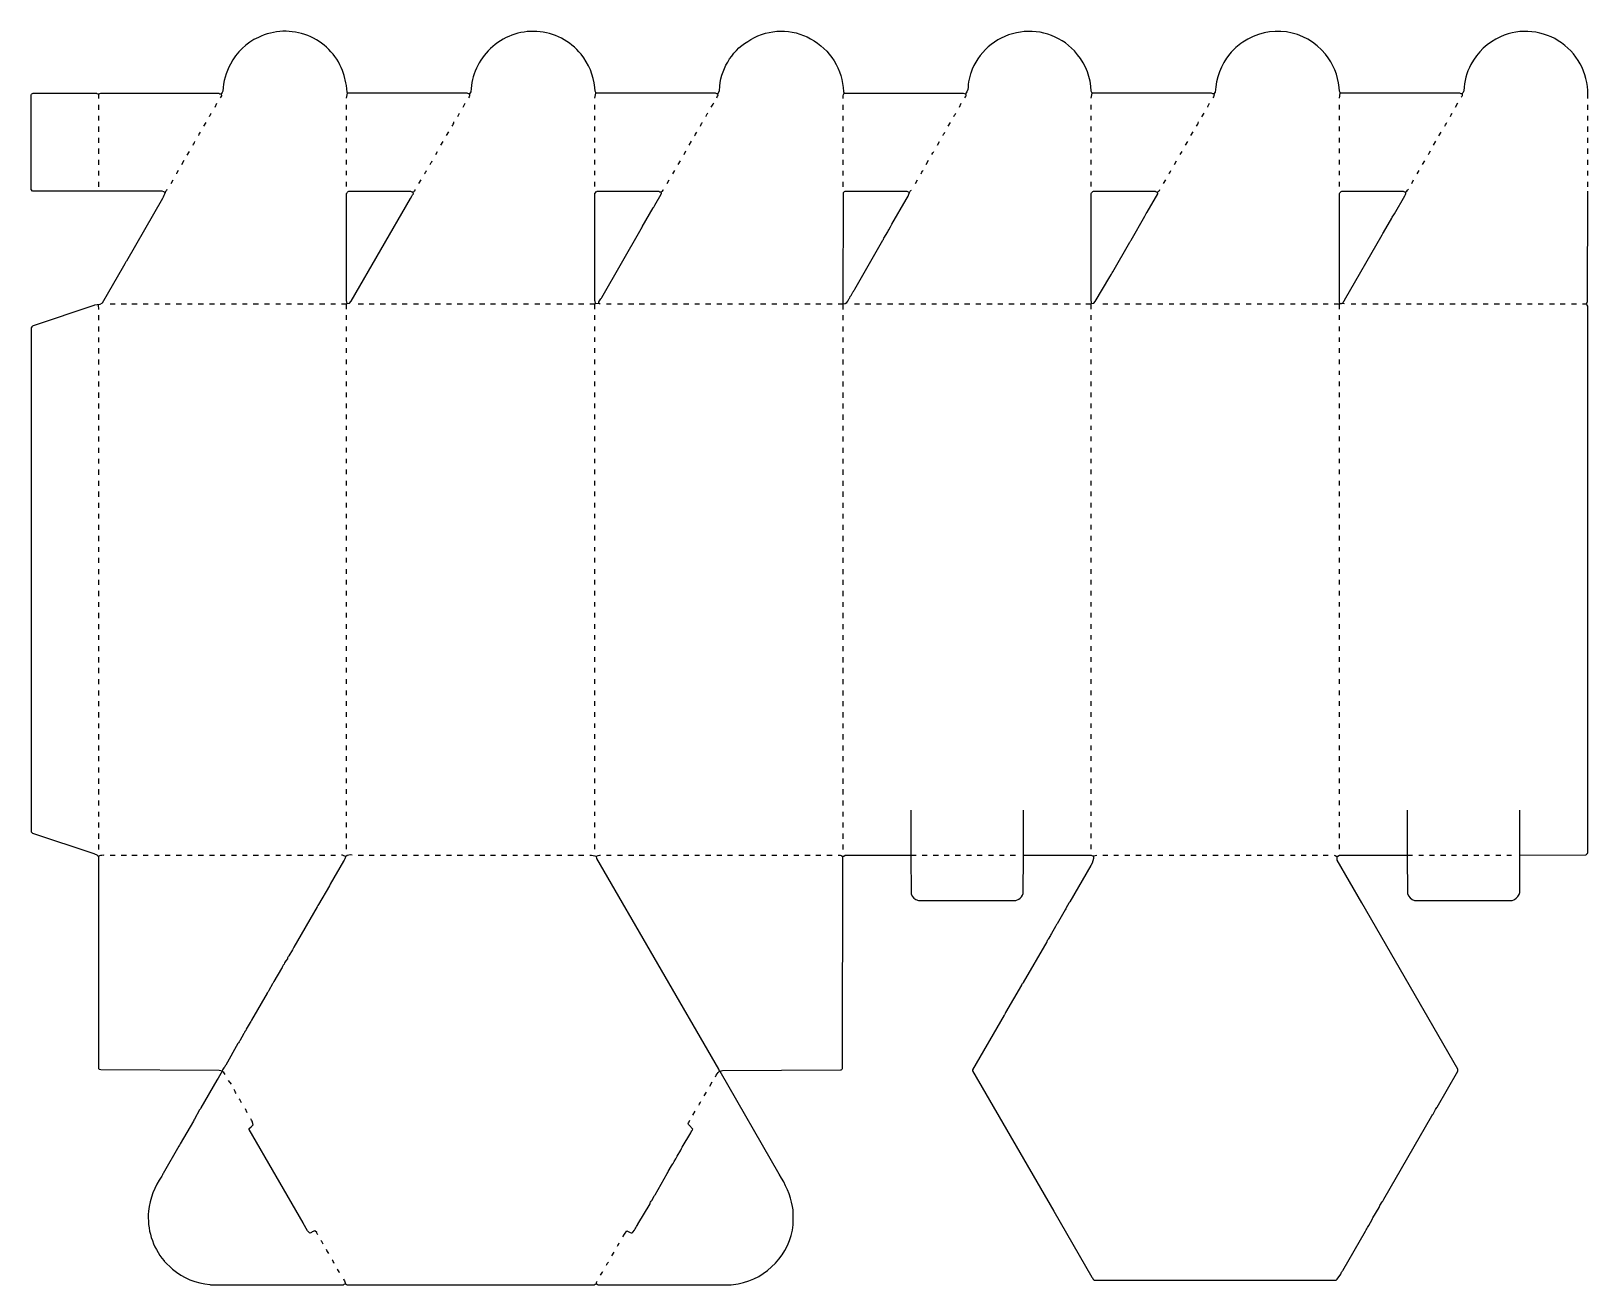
# Model space of a CAD drawing. Extents: x 385 to 3720, y 315 to 3002.
import ezdxf

# ---------------------------------------------------------------- set-up
doc = ezdxf.new("R2010")
doc.units = 0
doc.layers.get('0').update_dxf_attribs({"linetype": 'CONTINUOUS'})

msp = doc.modelspace()

# ---------------------------------------------------------------- linework, layer by layer
at = {"color": 7, "linetype": 'CONTINUOUS'}
for points in [[(1061, 2858), (1063, 2869), (1062.2, 2871.1), (1060.42, 2885.06), (1059.58, 2890.94), (1055.7, 2906.9), (1052.2, 2917.1, 0.438697), (871.9, 2988.2, 0.168702), (812, 2931, 0.1168), (795.615385, 2873.076923, -0.12466), (792, 2867), (793, 2863), (791.2, 2860.9), (790, 2859)], [(1593, 2858), (1595, 2869), (1594.8, 2869.9), (1593.439024, 2873.04878), (1592.560976, 2880.95122, 0.147086), (1563.243902, 2952.195122, 0.439493), (1368.9, 2964.2, 0.195349), (1327.2, 2871.9), (1324, 2867, -0.254645), (1322, 2859)], [(1854, 2859), (1854.8, 2861.1, -0.118981), (1857, 2864), (1856, 2867), (1859.54918, 2874.040984), (1860.45082, 2883.959016, -0.245918), (1927.1, 2983.8, -0.268326), (2055.1, 2985.2, -0.264549), (2125.384615, 2872.076923), (2127, 2869)], [(2656, 2858), (2658, 2869), (2657.8, 2869.9), (2656.455172, 2873.037931), (2655.544828, 2883.962069, 0.162965), (2620.248276, 2959.22069, 0.56501), (2398.3, 2911.9), (2397.7, 2910.1), (2393.42, 2892.94), (2392.58, 2887.06, -0.198724), (2387, 2867, -0.346268), (2385, 2859)], [(3188, 2858), (3190, 2869), (3189.8, 2869.9), (3188.439024, 2873.04878), (3187.560976, 2880.95122, 0.146979), (3158.245902, 2952.204918, 0.392074), (2981, 2978, 0.064153), (2953, 2953, 0.155307), (2922, 2871), (2919, 2867, -0.302746), (2917, 2859)], [(3720, 2857, 0.567101), (3533.1, 2989.8, 0.168111), (3469.8, 2930.1, 0.114965), (3454.554455, 2874.044554, -0.068638), (3451, 2867, -0.213891), (3449, 2860)], [(672, 2656), (669.1, 2657.2), (665.998214, 2658.501799), (388, 2659), (385, 2662), (385, 2865, -0.166667), (389, 2869), (525, 2869), (526.1, 2868.2, 0.357603), (534, 2869), (787, 2869, 0.165541), (792, 2867)], [(2125, 2857, -0.14267), (2127, 2869), (2381.998055, 2868.501961), (2387, 2867)], [(1842, 2839), (1846, 2845, -0.212214), (1848, 2848)], [(2906, 2839, -0.082763), (2907.2, 2841.9), (2910, 2847)], [(767, 2819, 0.074103), (771, 2826)], [(1287, 2798, 0.099319), (1291, 2807)], [(1819, 2798, -0.133925), (1823, 2805), (1823, 2806)], [(1831, 2819, -0.129316), (1833.8, 2824.1), (1835, 2826)], [(2362, 2819), (2363, 2821, 0.15463), (2366, 2826)], [(2882, 2798, 0.099319), (2886, 2807)], [(3414, 2798, -0.129316), (3416.8, 2803.1), (3418, 2806)], [(3426, 2819, -0.067402), (3430, 2826)], [(744, 2778, -0.129316), (746.8, 2783.1), (748, 2785)], [(1806, 2777, 0.065914), (1811, 2785)], [(2339, 2778, -0.129316), (2341.8, 2783.1), (2343, 2785)], [(732, 2757, -0.129316), (734.8, 2762.1), (736, 2765)], [(2315, 2737), (2317, 2741, 0.184026), (2319, 2744)], [(3379, 2737, -0.082763), (3380.2, 2739.9), (3383, 2745)], [(697, 2696, -0.082763), (698.2, 2698.9), (701, 2704)], [(1228, 2696, 0.074103), (1232, 2703)], [(1240, 2716), (1242, 2720, 0.120666), (1244, 2724)], [(2292, 2696, -0.133925), (2296, 2703)], [(2823, 2696, 0.074103), (2827, 2703)], [(676, 2662), (675, 2660, 0.150174), (672, 2656, -0.063299), (666.2, 2642.9), (589, 2509, 0.079147), (586, 2503), (582.8, 2498.1), (537, 2419), (532.1, 2415.8), (520.9, 2414.3), (519.1, 2413.7), (389, 2370), (387.9, 2369.2, 0.161755), (385, 2366), (385, 1286), (388, 1283), (519.1, 1239.3), (522.1, 1238.3, -0.101053), (529, 1234), (532.1, 1234.8, -0.174795), (541, 1236)], [(1050, 2417), (1061, 2417), (1062, 2418), (1066.932432, 2418.405405), (1070, 2422), (1071, 2423), (1197.8, 2643.1), (1201, 2648, -0.162817), (1204, 2653), (1203, 2657)], [(1061, 2406), (1061, 2417), (1062, 2418), (1061.615385, 2421.923077), (1061, 2423), (1061, 2654, -0.140238), (1066, 2659), (1198, 2659, 0.596515), (1208, 2662)], [(1593, 2406), (1593, 2417), (1594, 2418), (1593.594595, 2422.932432), (1593, 2424), (1593, 2654), (1596, 2658), (1596.9, 2658.2), (1598, 2659), (1730, 2659, 0.592317), (1739, 2661), (1740, 2662)], [(1601, 2419), (1601.352941, 2421.911765), (1605.8, 2428.1, -0.118981), (1608, 2431), (1692, 2578, 0.120666), (1694, 2582), (1718, 2623, 0.079147), (1721, 2629), (1734.8, 2652.1, 0.218663), (1735, 2657)], [(2114, 2417), (2125, 2417, 0.318101), (2136.8, 2427.1, -0.118981), (2139, 2430, -0.129316), (2141.8, 2435.1), (2145.8, 2442.1, -0.067868), (2150, 2449), (2210, 2554), (2211, 2555, -0.082763), (2212.2, 2557.9), (2220.2, 2571.9, -0.06304), (2222.8, 2576.1), (2226, 2582, 0.079147), (2229, 2588), (2260, 2641, 0.066056), (2267, 2656, -0.162278), (2271, 2661)], [(2125, 2405), (2125, 2417), (2125.7, 2656.1), (2127.9, 2658.3), (2129, 2659), (2261, 2659, 0.079147), (2267, 2656)], [(2645, 2417), (2656, 2417), (2657, 2418), (2661.932432, 2418.405405), (2665, 2422), (2696.2, 2474.9), (2700, 2481, -0.129316), (2702.8, 2486.1), (2738.8, 2549.1, -0.089283), (2742, 2554), (2771, 2605, 0.079147), (2774, 2611), (2776.2, 2613.9), (2799, 2653), (2798, 2657)], [(2656, 2406), (2656, 2417), (2657, 2418), (2656.615385, 2421.923077), (2656, 2423), (2656, 2654, -0.140238), (2661, 2659), (2793, 2659, 0.596515), (2803, 2662)], [(3188, 2406), (3188, 2417), (3189, 2418), (3188.615385, 2421.923077), (3188, 2423), (3188, 2654, -0.140238), (3193, 2659), (3325, 2659, 0.619087), (3334, 2661), (3336, 2663)], [(3196, 2419, -0.216752), (3199, 2424), (3199.2, 2424.9), (3280, 2565, -0.129316), (3282.8, 2570.1), (3300.2, 2600.9, -0.06304), (3302.8, 2605.1), (3303.2, 2605.9, -0.113019), (3306, 2610), (3328, 2649), (3328.8, 2650.1, 0.229035), (3330, 2657)], [(3575, 1236), (3715.996504, 1236.496454, 0.169101), (3720, 1241), (3720, 2412, -0.165541), (3718, 2417), (3718.3, 2418.9), (3719.50211, 2422.002092), (3720, 2659)], [(3177, 2417), (3188, 2417), (3189, 2418, 0.070182), (3196, 2419), (3198, 2418)], [(2270, 1332), (2270, 1236), (2270.493978, 1153.005881, 0.264735), (2286, 1139), (2495, 1139), (2500.9, 1141.3, 0.195141), (2510.506096, 1154.005951), (2511, 1236), (2511, 1332)], [(3333, 1332), (3333, 1236), (3333.647059, 1153.911765, 0.259325), (3349, 1139), (3558, 1139), (3561.911765, 1140.352941), (3563.1, 1140.8, 0.215322), (3574.506248, 1156.006096), (3575, 1236), (3575, 1332)], [(1073, 1236, 0.211587), (1059, 1233, -0.088696), (1054.2, 1222.9), (1026, 1174, 0.120666), (1024, 1170), (1000.8, 1130.1, 0.102096), (998, 1125), (948, 1039, 0.079147), (945, 1033), (937, 1020, 0.079147), (934, 1014), (930.8, 1009.1, -0.113019), (928, 1005, -0.129316), (925.2, 999.9), (923.8, 997.1, -0.06304), (921.2, 992.9), (905.2, 964.9, -0.089283), (902, 960), (894.2, 945.9, -0.089283), (891, 941), (890.8, 940.1), (857, 882, -0.129316), (854.2, 876.9), (846, 863, -0.129316), (843.2, 857.9, -0.067868), (839, 851), (833.8, 841.1, -0.06304), (831.2, 836.9), (830.8, 836.1, -0.113019), (828, 832), (802, 786, 0.120666), (800, 782, 0.15916), (794, 773), (785.8, 758.1, -0.113019), (783, 754), (748.8, 694.1, -0.113019), (746, 690), (735, 670, 0.120666), (733, 666), (704, 617, -0.129316), (701.2, 611.9), (668, 554, 0.079147), (665, 548, 0.129023), (636.560976, 473.04878, 0.201294), (669.756098, 366.804878), (670, 366), (687.82, 348.76, 0.154773), (767.946154, 315.569231), (769, 315), (1054, 315, -0.120666), (1058, 317)], [(1059, 1233), (1056.9, 1233.8, 0.108984), (1050, 1236)], [(1582, 1236, -0.127721), (1596, 1233, -0.174858), (1605, 1236)], [(2114, 1236, -0.217143), (2122, 1234), (2126, 1234), (2129.003496, 1235.503546), (2270, 1236), (2281, 1236)], [(2511, 1236), (2655.996599, 1235.503448, 0.209724), (2668, 1236)], [(3177, 1236, -0.120666), (3181, 1234), (3185, 1234), (3188.003401, 1235.503448), (3333, 1236), (3345, 1236)], [(801, 766, 0.119267), (794, 773), (791.088235, 773.352941), (787.998047, 774.501968), (534.001953, 775.498032, -0.214993), (530, 778), (530, 1234)], [(1054, 328), (1054.8, 325.9, -0.147302), (1058, 317, -0.120666), (1062, 315), (1591, 315, -0.165541), (1596, 317, -0.120666), (1600, 315), (1885, 315), (1899.932432, 317.405405, 0.327583), (2018, 444), (2018, 476), (2016.58, 482.94, 0.093376), (1987.8, 551.9), (1861, 772), (1860, 773), (1858.230769, 777.153846), (1596.8, 1228.9), (1596, 1233)], [(1861, 772, -0.09161), (1866.001961, 774.501976), (2118.998039, 775.498024, 0.241035), (2123.501099, 779.001094), (2124, 1234)], [(2661, 1234, -0.180752), (2655.2, 1213.9), (2610.2, 1135.9, -0.118981), (2608, 1133), (2602.8, 1123.1, -0.06304), (2600.2, 1118.9), (2583, 1089, 0.079147), (2580, 1083), (2571, 1068, 0.120666), (2569, 1064), (2564, 1056, 0.079147), (2561, 1050), (2510.2, 962.9, -0.089283), (2507, 958), (2506.8, 957.1), (2473, 899, -0.129316), (2470.2, 893.9), (2469.8, 893.1), (2402, 776), (2402, 774), (2576.2, 473.1), (2657.769231, 331.846154, 0.106663), (2663, 325), (3181, 325), (3183, 327), (3190.8, 338.1), (3192.8, 342.1, -0.118981), (3195, 345), (3195.2, 345.9), (3244, 430, -0.129316), (3246.8, 435.1), (3248.2, 437.9, -0.06304), (3250.8, 442.1), (3258, 455, 0.120666), (3260, 459), (3273, 481, 0.120666), (3275, 485), (3280, 493, 0.079147), (3283, 499), (3386.2, 676.9, -0.113019), (3389, 681), (3394.2, 690.9, -0.06304), (3396.8, 695.1), (3397.2, 695.9), (3442, 773), (3442, 777), (3235.769231, 1133.846154), (3183.445545, 1225.044554), (3183, 1234)], [(1851, 761, -0.098074), (1860, 773)], [(824, 725, 0.070776), (819, 734)], [(836, 705), (834.2, 708.1, 0.085479), (831, 713)], [(1816, 700, -0.129316), (1818.8, 705.1), (1820, 708)], [(999, 423), (998.2, 424.1), (997, 427), (993, 431, 0.137998), (985.9, 427.2, -0.134904), (982, 426), (977, 431), (968.2, 447.1), (967.8, 447.9), (852, 648), (852, 650), (856.1, 653.8), (861, 658), (858.769231, 665.846154), (857.230769, 668.153846, -0.092595), (856, 671)], [(1653, 418), (1656.2, 423.9), (1661, 431), (1667.1, 428.2, 0.472639), (1674, 428), (1678, 432, -0.129316), (1680.8, 437.1), (1682.2, 439.9, -0.06304), (1684.8, 444.1), (1685.2, 444.9), (1711, 489, -0.082763), (1712.2, 491.9, -0.06304), (1714.8, 496.1), (1719.8, 505.1, -0.118981), (1722, 508), (1748, 554, 0.120666), (1750, 558), (1757.2, 569.9, -0.06304), (1759.8, 574.1, -0.067698), (1762.8, 579.1), (1766, 585, 0.079147), (1769, 591), (1777, 604, 0.079147), (1780, 610), (1798.2, 640.9, -0.06304), (1800.8, 645.1), (1801.2, 645.9), (1803, 649), (1795, 657, -0.575357), (1794.8, 664.1, 0.113888), (1796, 668)], [(1011, 402), (1009.2, 405.1, 0.085479), (1006, 410)], [(1641, 398, 0.074103), (1645, 405)], [(1023, 382, -0.099746), (1018, 391)], [(1034, 361, 0.073852), (1030, 369)], [(1046, 341, 0.069701), (1041, 349)], [(1605, 336, 0.065914), (1610, 344)], [(1618, 357, -0.133925), (1622, 364)], [(1596, 317, -0.190246), (1598, 323)]]:
    msp.add_lwpolyline(points, format="xyb", dxfattribs=at)
for points in [[(1324, 2867), (1322.1, 2867.3), (1318.998062, 2868.501953), (1063, 2869)], [(1856, 2867), (1854.1, 2867.3), (1850.998062, 2868.501953), (1595, 2869)], [(2919, 2867), (2917.1, 2867.3), (2913.998062, 2868.501953), (2658, 2869)], [(3451, 2867), (3449.1, 2867.3), (3445.998062, 2868.501953), (3190, 2869)], [(530, 2857), (530, 2867)], [(530, 2833), (530, 2844)], [(779, 2839), (783, 2847)], [(1061, 2834), (1061, 2844)], [(1311, 2839), (1315, 2847)], [(1593, 2834), (1593, 2844)], [(2125, 2833), (2125, 2844)], [(2374, 2839), (2378, 2847)], [(2656, 2834), (2656, 2844)], [(3188, 2834), (3188, 2844)], [(3437, 2839), (3442, 2848)], [(3720, 2833), (3720, 2844)], [(530, 2810), (530, 2820)], [(755, 2798), (760, 2806)], [(1061, 2811), (1061, 2820)], [(1299, 2819), (1303, 2826)], [(1593, 2811), (1593, 2820)], [(2125, 2810), (2125, 2820)], [(2350, 2798), (2355, 2806)], [(2656, 2811), (2656, 2820)], [(2893, 2818), (2898, 2826)], [(3188, 2811), (3188, 2820)], [(3720, 2810), (3720, 2820)], [(530, 2786), (530, 2797)], [(530, 2762), (530, 2773)], [(1061, 2787), (1061, 2797)], [(1061, 2763), (1061, 2773)], [(1275, 2778), (1280, 2786)], [(1593, 2787), (1593, 2797)], [(1593, 2763), (1593, 2773)], [(2125, 2786), (2125, 2797)], [(2125, 2762), (2125, 2773)], [(2656, 2787), (2656, 2797)], [(2656, 2763), (2656, 2773)], [(2870, 2778), (2875, 2786)], [(3188, 2787), (3188, 2797)], [(3188, 2763), (3188, 2773)], [(3401, 2777), (3406, 2785)], [(3720, 2786), (3720, 2797)], [(3720, 2762), (3720, 2773)], [(530, 2739), (530, 2750)], [(719, 2736), (724, 2744)], [(1061, 2740), (1061, 2750)], [(1252, 2737), (1256, 2744)], [(1263, 2757), (1268, 2765)], [(1593, 2740), (1593, 2750)], [(1784, 2737), (1788, 2745)], [(1795, 2757), (1800, 2766)], [(2125, 2739), (2125, 2750)], [(2327, 2757), (2331, 2765)], [(2656, 2740), (2656, 2750)], [(2847, 2737), (2851, 2744)], [(2858, 2757), (2863, 2765)], [(3188, 2740), (3188, 2750)], [(3390, 2757), (3395, 2766)], [(3720, 2739), (3720, 2750)], [(530, 2715), (530, 2726)], [(530, 2692), (530, 2702)], [(708, 2716), (713, 2725)], [(1061, 2716), (1061, 2726)], [(1061, 2693), (1061, 2702)], [(1593, 2716), (1593, 2726)], [(1593, 2693), (1593, 2702)], [(1760, 2696), (1764, 2703)], [(1771, 2716), (1776, 2724)], [(2125, 2715), (2125, 2726)], [(2125, 2692), (2125, 2702)], [(2303, 2716), (2308, 2725)], [(2656, 2716), (2656, 2726)], [(2656, 2693), (2656, 2702)], [(2835, 2716), (2839, 2724)], [(3188, 2716), (3188, 2726)], [(3188, 2693), (3188, 2702)], [(3355, 2696), (3359, 2703)], [(3366, 2716), (3371, 2724)], [(3720, 2715), (3720, 2726)], [(3720, 2692), (3720, 2702)], [(530, 2668), (530, 2679)], [(685, 2675), (689, 2683)], [(1061, 2669), (1061, 2679)], [(1216, 2675), (1221, 2683)], [(1593, 2669), (1593, 2679)], [(1748, 2675), (1752, 2683)], [(2125, 2668), (2125, 2679)], [(2280, 2675), (2284, 2683)], [(2656, 2669), (2656, 2679)], [(2811, 2675), (2816, 2683)], [(3188, 2669), (3188, 2679)], [(3343, 2675), (3347, 2683)], [(3720, 2668), (3720, 2679)], [(530, 2405), (529, 2415)], [(554, 2417), (565, 2417)], [(578, 2417), (589, 2417)], [(601, 2417), (612, 2417)], [(625, 2417), (636, 2417)], [(649, 2417), (659, 2417)], [(672, 2417), (683, 2417)], [(696, 2417), (707, 2417)], [(720, 2417), (730, 2417)], [(743, 2417), (754, 2417)], [(767, 2417), (778, 2417)], [(790, 2417), (801, 2417)], [(814, 2417), (825, 2417)], [(838, 2417), (848, 2417)], [(861, 2417), (872, 2417)], [(885, 2417), (896, 2417)], [(909, 2417), (919, 2417)], [(932, 2417), (943, 2417)], [(956, 2417), (967, 2417)], [(979, 2417), (990, 2417)], [(1003, 2417), (1014, 2417)], [(1027, 2417), (1037, 2417)], [(1086, 2417), (1097, 2417)], [(1109, 2417), (1120, 2417)], [(1133, 2417), (1144, 2417)], [(1157, 2417), (1168, 2417)], [(1180, 2417), (1191, 2417)], [(1204, 2417), (1215, 2417)], [(1228, 2417), (1238, 2417)], [(1251, 2417), (1262, 2417)], [(1275, 2417), (1286, 2417)], [(1298, 2417), (1309, 2417)], [(1322, 2417), (1333, 2417)], [(1346, 2417), (1357, 2417)], [(1369, 2417), (1380, 2417)], [(1393, 2417), (1404, 2417)], [(1417, 2417), (1427, 2417)], [(1440, 2417), (1451, 2417)], [(1464, 2417), (1475, 2417)], [(1487, 2417), (1498, 2417)], [(1511, 2417), (1522, 2417)], [(1535, 2417), (1546, 2417)], [(1558, 2417), (1569, 2417)], [(1582, 2417), (1593, 2417), (1594, 2418), (1601, 2419), (1602, 2419), (1604, 2417)], [(1618, 2417), (1628, 2417)], [(1641, 2417), (1652, 2417)], [(1665, 2417), (1676, 2417)], [(1688, 2417), (1699, 2417)], [(1712, 2417), (1723, 2417)], [(1736, 2417), (1746, 2417)], [(1759, 2417), (1770, 2417)], [(1783, 2417), (1794, 2417)], [(1807, 2417), (1817, 2417)], [(1830, 2417), (1841, 2417)], [(1854, 2417), (1865, 2417)], [(1877, 2417), (1888, 2417)], [(1901, 2417), (1912, 2417)], [(1925, 2417), (1935, 2417)], [(1948, 2417), (1959, 2417)], [(1972, 2417), (1983, 2417)], [(1996, 2417), (2006, 2417)], [(2019, 2417), (2030, 2417)], [(2043, 2417), (2054, 2417)], [(2066, 2417), (2077, 2417)], [(2090, 2417), (2101, 2417)], [(2149, 2417), (2160, 2417)], [(2173, 2417), (2184, 2417)], [(2196, 2417), (2207, 2417)], [(2220, 2417), (2231, 2417)], [(2244, 2417), (2255, 2417)], [(2267, 2417), (2278, 2417)], [(2291, 2417), (2302, 2417)], [(2315, 2417), (2325, 2417)], [(2338, 2417), (2349, 2417)], [(2362, 2417), (2373, 2417)], [(2385, 2417), (2396, 2417)], [(2409, 2417), (2420, 2417)], [(2433, 2417), (2444, 2417)], [(2456, 2417), (2467, 2417)], [(2480, 2417), (2491, 2417)], [(2504, 2417), (2514, 2417)], [(2527, 2417), (2538, 2417)], [(2551, 2417), (2562, 2417)], [(2574, 2417), (2585, 2417)], [(2598, 2417), (2609, 2417)], [(2622, 2417), (2633, 2417)], [(2681, 2417), (2692, 2417)], [(2705, 2417), (2715, 2417)], [(2728, 2417), (2739, 2417)], [(2752, 2417), (2763, 2417)], [(2775, 2417), (2786, 2417)], [(2799, 2417), (2810, 2417)], [(2823, 2417), (2833, 2417)], [(2846, 2417), (2857, 2417)], [(2870, 2417), (2881, 2417)], [(2894, 2417), (2904, 2417)], [(2917, 2417), (2928, 2417)], [(2941, 2417), (2952, 2417)], [(2964, 2417), (2975, 2417)], [(2988, 2417), (2999, 2417)], [(3012, 2417), (3022, 2417)], [(3035, 2417), (3046, 2417)], [(3059, 2417), (3070, 2417)], [(3083, 2417), (3093, 2417)], [(3106, 2417), (3117, 2417)], [(3130, 2417), (3141, 2417)], [(3153, 2417), (3164, 2417)], [(3213, 2417), (3223, 2417)], [(3236, 2417), (3247, 2417)], [(3260, 2417), (3271, 2417)], [(3283, 2417), (3294, 2417)], [(3307, 2417), (3318, 2417)], [(3331, 2417), (3342, 2417)], [(3354, 2417), (3365, 2417)], [(3378, 2417), (3389, 2417)], [(3402, 2417), (3412, 2417)], [(3425, 2417), (3436, 2417)], [(3449, 2417), (3460, 2417)], [(3472, 2417), (3483, 2417)], [(3496, 2417), (3507, 2417)], [(3520, 2417), (3531, 2417)], [(3543, 2417), (3554, 2417)], [(3567, 2417), (3578, 2417)], [(3591, 2417), (3601, 2417)], [(3614, 2417), (3625, 2417)], [(3638, 2417), (3649, 2417)], [(3661, 2417), (3672, 2417)], [(3685, 2417), (3696, 2417)], [(3709, 2417), (3718, 2417)], [(530, 2382), (530, 2393)], [(530, 2358), (530, 2369)], [(1061, 2383), (1061, 2393)], [(1061, 2359), (1061, 2369)], [(1593, 2383), (1593, 2393)], [(1593, 2359), (1593, 2369)], [(2125, 2382), (2125, 2393)], [(2125, 2358), (2125, 2369)], [(2656, 2383), (2656, 2393)], [(2656, 2359), (2656, 2369)], [(3188, 2383), (3188, 2393)], [(3188, 2359), (3188, 2369)], [(530, 2335), (530, 2345)], [(1061, 2336), (1061, 2345)], [(1593, 2336), (1593, 2345)], [(2125, 2335), (2125, 2345)], [(2656, 2336), (2656, 2345)], [(3188, 2336), (3188, 2345)], [(530, 2311), (530, 2322)], [(1061, 2312), (1061, 2322)], [(1593, 2312), (1593, 2322)], [(2125, 2311), (2125, 2322)], [(2656, 2312), (2656, 2322)], [(3188, 2312), (3188, 2322)], [(530, 2287), (530, 2298)], [(530, 2264), (530, 2274)], [(1061, 2288), (1061, 2298)], [(1061, 2265), (1061, 2274)], [(1593, 2288), (1593, 2298)], [(1593, 2265), (1593, 2274)], [(2125, 2287), (2125, 2298)], [(2125, 2264), (2125, 2274)], [(2656, 2288), (2656, 2298)], [(2656, 2265), (2656, 2274)], [(3188, 2288), (3188, 2298)], [(3188, 2265), (3188, 2274)], [(530, 2240), (530, 2251)], [(1061, 2241), (1061, 2251)], [(1593, 2241), (1593, 2251)], [(2125, 2240), (2125, 2251)], [(2656, 2241), (2656, 2251)], [(3188, 2241), (3188, 2251)], [(530, 2216), (530, 2227)], [(530, 2193), (530, 2204)], [(1061, 2217), (1061, 2227)], [(1061, 2194), (1061, 2204)], [(1593, 2217), (1593, 2227)], [(1593, 2194), (1593, 2204)], [(2125, 2216), (2125, 2227)], [(2125, 2193), (2125, 2204)], [(2656, 2217), (2656, 2227)], [(2656, 2194), (2656, 2204)], [(3188, 2217), (3188, 2227)], [(3188, 2194), (3188, 2204)], [(530, 2169), (530, 2180)], [(1061, 2170), (1061, 2180)], [(1593, 2170), (1593, 2180)], [(2125, 2169), (2125, 2180)], [(2656, 2170), (2656, 2180)], [(3188, 2170), (3188, 2180)], [(530, 2146), (530, 2156)], [(1061, 2147), (1061, 2156)], [(1593, 2147), (1593, 2156)], [(2125, 2146), (2125, 2156)], [(2656, 2147), (2656, 2156)], [(3188, 2147), (3188, 2156)], [(530, 2122), (530, 2133)], [(530, 2098), (530, 2109)], [(1061, 2123), (1061, 2133)], [(1061, 2099), (1061, 2109)], [(1593, 2123), (1593, 2133)], [(1593, 2099), (1593, 2109)], [(2125, 2122), (2125, 2133)], [(2125, 2098), (2125, 2109)], [(2656, 2123), (2656, 2133)], [(2656, 2099), (2656, 2109)], [(3188, 2123), (3188, 2133)], [(3188, 2099), (3188, 2109)], [(530, 2075), (530, 2085)], [(1061, 2076), (1061, 2085)], [(1593, 2076), (1593, 2085)], [(2125, 2075), (2125, 2085)], [(2656, 2076), (2656, 2085)], [(3188, 2076), (3188, 2085)], [(530, 2051), (530, 2062)], [(530, 2027), (530, 2038)], [(1061, 2052), (1061, 2062)], [(1061, 2028), (1061, 2038)], [(1593, 2052), (1593, 2062)], [(1593, 2028), (1593, 2038)], [(2125, 2051), (2125, 2062)], [(2125, 2027), (2125, 2038)], [(2656, 2052), (2656, 2062)], [(2656, 2028), (2656, 2038)], [(3188, 2052), (3188, 2062)], [(3188, 2028), (3188, 2038)], [(530, 2004), (530, 2015)], [(1061, 2005), (1061, 2015)], [(1593, 2005), (1593, 2015)], [(2125, 2004), (2125, 2015)], [(2656, 2005), (2656, 2015)], [(3188, 2005), (3188, 2015)], [(530, 1980), (530, 1991)], [(1061, 1981), (1061, 1991)], [(1593, 1981), (1593, 1991)], [(2125, 1980), (2125, 1991)], [(2656, 1981), (2656, 1991)], [(3188, 1981), (3188, 1991)], [(530, 1957), (530, 1967)], [(530, 1933), (530, 1944)], [(1061, 1958), (1061, 1967)], [(1061, 1934), (1061, 1944)], [(1593, 1958), (1593, 1967)], [(1593, 1934), (1593, 1944)], [(2125, 1957), (2125, 1967)], [(2125, 1933), (2125, 1944)], [(2656, 1958), (2656, 1967)], [(2656, 1934), (2656, 1944)], [(3188, 1958), (3188, 1967)], [(3188, 1934), (3188, 1944)], [(530, 1909), (530, 1920)], [(1061, 1910), (1061, 1920)], [(1593, 1910), (1593, 1920)], [(2125, 1909), (2125, 1920)], [(2656, 1910), (2656, 1920)], [(3188, 1910), (3188, 1920)], [(530, 1886), (530, 1896)], [(530, 1862), (530, 1873)], [(1061, 1887), (1061, 1896)], [(1061, 1863), (1061, 1873)], [(1593, 1887), (1593, 1896)], [(1593, 1863), (1593, 1873)], [(2125, 1886), (2125, 1896)], [(2125, 1862), (2125, 1873)], [(2656, 1887), (2656, 1896)], [(2656, 1863), (2656, 1873)], [(3188, 1887), (3188, 1896)], [(3188, 1863), (3188, 1873)], [(530, 1838), (530, 1849)], [(1061, 1839), (1061, 1849)], [(1593, 1839), (1593, 1849)], [(2125, 1838), (2125, 1849)], [(2656, 1839), (2656, 1849)], [(3188, 1839), (3188, 1849)], [(530, 1815), (530, 1826)], [(530, 1791), (530, 1802)], [(1061, 1816), (1061, 1826)], [(1061, 1792), (1061, 1802)], [(1593, 1816), (1593, 1826)], [(1593, 1792), (1593, 1802)], [(2125, 1815), (2125, 1826)], [(2125, 1791), (2125, 1802)], [(2656, 1816), (2656, 1826)], [(2656, 1792), (2656, 1802)], [(3188, 1816), (3188, 1826)], [(3188, 1792), (3188, 1802)], [(530, 1768), (530, 1778)], [(1061, 1769), (1061, 1778)], [(1593, 1769), (1593, 1778)], [(2125, 1768), (2125, 1778)], [(2656, 1769), (2656, 1778)], [(3188, 1769), (3188, 1778)], [(530, 1744), (530, 1755)], [(1061, 1745), (1061, 1755)], [(1593, 1745), (1593, 1755)], [(2125, 1744), (2125, 1755)], [(2656, 1745), (2656, 1755)], [(3188, 1745), (3188, 1755)], [(530, 1720), (530, 1731)], [(530, 1697), (530, 1707)], [(1061, 1721), (1061, 1731)], [(1061, 1698), (1061, 1707)], [(1593, 1721), (1593, 1731)], [(1593, 1698), (1593, 1707)], [(2125, 1720), (2125, 1731)], [(2125, 1697), (2125, 1707)], [(2656, 1721), (2656, 1731)], [(2656, 1698), (2656, 1707)], [(3188, 1721), (3188, 1731)], [(3188, 1698), (3188, 1707)], [(530, 1673), (530, 1684)], [(1061, 1674), (1061, 1684)], [(1593, 1674), (1593, 1684)], [(2125, 1673), (2125, 1684)], [(2656, 1674), (2656, 1684)], [(3188, 1674), (3188, 1684)], [(530, 1649), (530, 1660)], [(530, 1626), (530, 1637)], [(1061, 1650), (1061, 1660)], [(1061, 1627), (1061, 1637)], [(1593, 1650), (1593, 1660)], [(1593, 1627), (1593, 1637)], [(2125, 1649), (2125, 1660)], [(2125, 1626), (2125, 1637)], [(2656, 1650), (2656, 1660)], [(2656, 1627), (2656, 1637)], [(3188, 1650), (3188, 1660)], [(3188, 1627), (3188, 1637)], [(530, 1602), (530, 1613)], [(1061, 1603), (1061, 1613)], [(1593, 1603), (1593, 1613)], [(2125, 1602), (2125, 1613)], [(2656, 1603), (2656, 1613)], [(3188, 1603), (3188, 1613)], [(530, 1578), (530, 1589)], [(1061, 1579), (1061, 1589)], [(1593, 1579), (1593, 1589)], [(2125, 1578), (2125, 1589)], [(2656, 1579), (2656, 1589)], [(3188, 1579), (3188, 1589)], [(530, 1555), (530, 1566)], [(530, 1531), (530, 1542)], [(1061, 1556), (1061, 1566)], [(1061, 1532), (1061, 1542)], [(1593, 1556), (1593, 1566)], [(1593, 1532), (1593, 1542)], [(2125, 1555), (2125, 1566)], [(2125, 1531), (2125, 1542)], [(2656, 1556), (2656, 1566)], [(2656, 1532), (2656, 1542)], [(3188, 1556), (3188, 1566)], [(3188, 1532), (3188, 1542)], [(530, 1508), (530, 1518)], [(1061, 1509), (1061, 1518)], [(1593, 1509), (1593, 1518)], [(2125, 1508), (2125, 1518)], [(2656, 1509), (2656, 1518)], [(3188, 1509), (3188, 1518)], [(530, 1484), (530, 1495)], [(530, 1460), (530, 1471)], [(1061, 1485), (1061, 1495)], [(1061, 1461), (1061, 1471)], [(1593, 1485), (1593, 1495)], [(1593, 1461), (1593, 1471)], [(2125, 1484), (2125, 1495)], [(2125, 1460), (2125, 1471)], [(2656, 1485), (2656, 1495)], [(2656, 1461), (2656, 1471)], [(3188, 1485), (3188, 1495)], [(3188, 1461), (3188, 1471)], [(530, 1437), (530, 1448)], [(1061, 1438), (1061, 1448)], [(1593, 1438), (1593, 1448)], [(2125, 1437), (2125, 1448)], [(2656, 1438), (2656, 1448)], [(3188, 1438), (3188, 1448)], [(530, 1413), (530, 1424)], [(1061, 1414), (1061, 1424)], [(1593, 1414), (1593, 1424)], [(2125, 1413), (2125, 1424)], [(2656, 1414), (2656, 1424)], [(3188, 1414), (3188, 1424)], [(530, 1389), (530, 1400)], [(530, 1366), (530, 1377)], [(1061, 1390), (1061, 1400)], [(1061, 1367), (1061, 1377)], [(1593, 1390), (1593, 1400)], [(1593, 1367), (1593, 1377)], [(2125, 1389), (2125, 1400)], [(2125, 1366), (2125, 1377)], [(2656, 1390), (2656, 1400)], [(2656, 1367), (2656, 1377)], [(3188, 1390), (3188, 1400)], [(3188, 1367), (3188, 1377)], [(530, 1342), (530, 1353)], [(1061, 1343), (1061, 1353)], [(1593, 1343), (1593, 1353)], [(2125, 1342), (2125, 1353)], [(2656, 1343), (2656, 1353)], [(3188, 1343), (3188, 1353)], [(530, 1319), (530, 1329)], [(530, 1295), (530, 1306)], [(1061, 1320), (1061, 1329)], [(1061, 1296), (1061, 1306)], [(1593, 1320), (1593, 1329)], [(1593, 1296), (1593, 1306)], [(2125, 1319), (2125, 1329)], [(2125, 1295), (2125, 1306)], [(2656, 1320), (2656, 1329)], [(2656, 1296), (2656, 1306)], [(3188, 1320), (3188, 1329)], [(3188, 1296), (3188, 1306)], [(530, 1271), (530, 1282)], [(1061, 1272), (1061, 1282)], [(1593, 1272), (1593, 1282)], [(2125, 1271), (2125, 1282)], [(2656, 1272), (2656, 1282)], [(3188, 1272), (3188, 1282)], [(530, 1248), (530, 1259)], [(554, 1236), (565, 1236)], [(578, 1236), (589, 1236)], [(601, 1236), (612, 1236)], [(625, 1236), (636, 1236)], [(649, 1236), (659, 1236)], [(672, 1236), (683, 1236)], [(696, 1236), (707, 1236)], [(720, 1236), (730, 1236)], [(743, 1236), (754, 1236)], [(767, 1236), (778, 1236)], [(790, 1236), (801, 1236)], [(814, 1236), (825, 1236)], [(838, 1236), (848, 1236)], [(861, 1236), (872, 1236)], [(885, 1236), (896, 1236)], [(909, 1236), (919, 1236)], [(932, 1236), (943, 1236)], [(956, 1236), (967, 1236)], [(979, 1236), (990, 1236)], [(1003, 1236), (1014, 1236)], [(1027, 1236), (1037, 1236)], [(1061, 1249), (1061, 1259)], [(1086, 1236), (1097, 1236)], [(1109, 1236), (1120, 1236)], [(1133, 1236), (1144, 1236)], [(1157, 1236), (1168, 1236)], [(1180, 1236), (1191, 1236)], [(1204, 1236), (1215, 1236)], [(1228, 1236), (1238, 1236)], [(1251, 1236), (1262, 1236)], [(1275, 1236), (1286, 1236)], [(1298, 1236), (1309, 1236)], [(1322, 1236), (1333, 1236)], [(1346, 1236), (1357, 1236)], [(1369, 1236), (1380, 1236)], [(1393, 1236), (1404, 1236)], [(1417, 1236), (1427, 1236)], [(1440, 1236), (1451, 1236)], [(1464, 1236), (1475, 1236)], [(1487, 1236), (1498, 1236)], [(1511, 1236), (1522, 1236)], [(1535, 1236), (1546, 1236)], [(1558, 1236), (1569, 1236)], [(1593, 1249), (1593, 1259)], [(1618, 1236), (1628, 1236)], [(1641, 1236), (1652, 1236)], [(1665, 1236), (1676, 1236)], [(1688, 1236), (1699, 1236)], [(1712, 1236), (1723, 1236)], [(1736, 1236), (1746, 1236)], [(1759, 1236), (1770, 1236)], [(1783, 1236), (1794, 1236)], [(1807, 1236), (1817, 1236)], [(1830, 1236), (1841, 1236)], [(1854, 1236), (1865, 1236)], [(1877, 1236), (1888, 1236)], [(1901, 1236), (1912, 1236)], [(1925, 1236), (1935, 1236)], [(1948, 1236), (1959, 1236)], [(1972, 1236), (1983, 1236)], [(1996, 1236), (2006, 1236)], [(2019, 1236), (2030, 1236)], [(2043, 1236), (2054, 1236)], [(2066, 1236), (2077, 1236)], [(2090, 1236), (2101, 1236)], [(2125, 1248), (2125, 1259)], [(2294, 1236), (2305, 1236)], [(2318, 1236), (2329, 1236)], [(2341, 1236), (2352, 1236)], [(2365, 1236), (2376, 1236)], [(2389, 1236), (2400, 1236)], [(2412, 1236), (2423, 1236)], [(2436, 1236), (2447, 1236)], [(2460, 1236), (2470, 1236)], [(2483, 1236), (2494, 1236)], [(2656, 1249), (2656, 1259)], [(2681, 1236), (2692, 1236)], [(2705, 1236), (2715, 1236)], [(2728, 1236), (2739, 1236)], [(2752, 1236), (2763, 1236)], [(2775, 1236), (2786, 1236)], [(2799, 1236), (2810, 1236)], [(2823, 1236), (2833, 1236)], [(2846, 1236), (2857, 1236)], [(2870, 1236), (2881, 1236)], [(2894, 1236), (2904, 1236)], [(2917, 1236), (2928, 1236)], [(2941, 1236), (2952, 1236)], [(2964, 1236), (2975, 1236)], [(2988, 1236), (2999, 1236)], [(3012, 1236), (3022, 1236)], [(3035, 1236), (3046, 1236)], [(3059, 1236), (3070, 1236)], [(3083, 1236), (3093, 1236)], [(3106, 1236), (3117, 1236)], [(3130, 1236), (3141, 1236)], [(3153, 1236), (3164, 1236)], [(3188, 1249), (3188, 1259)], [(3358, 1236), (3368, 1236)], [(3381, 1236), (3392, 1236)], [(3405, 1236), (3416, 1236)], [(3428, 1236), (3439, 1236)], [(3452, 1236), (3463, 1236)], [(3476, 1236), (3487, 1236)], [(3499, 1236), (3510, 1236)], [(3523, 1236), (3534, 1236)], [(3547, 1236), (3557, 1236)], [(814, 745), (808, 753)], [(1839, 741), (1844, 750)], [(1827, 720), (1832, 728)], [(848, 684), (844, 692)], [(1803, 679), (1808, 687)], [(1629, 377), (1634, 385)]]:
    msp.add_lwpolyline(points, dxfattribs=at)

doc.saveas('drawing.dxf')
